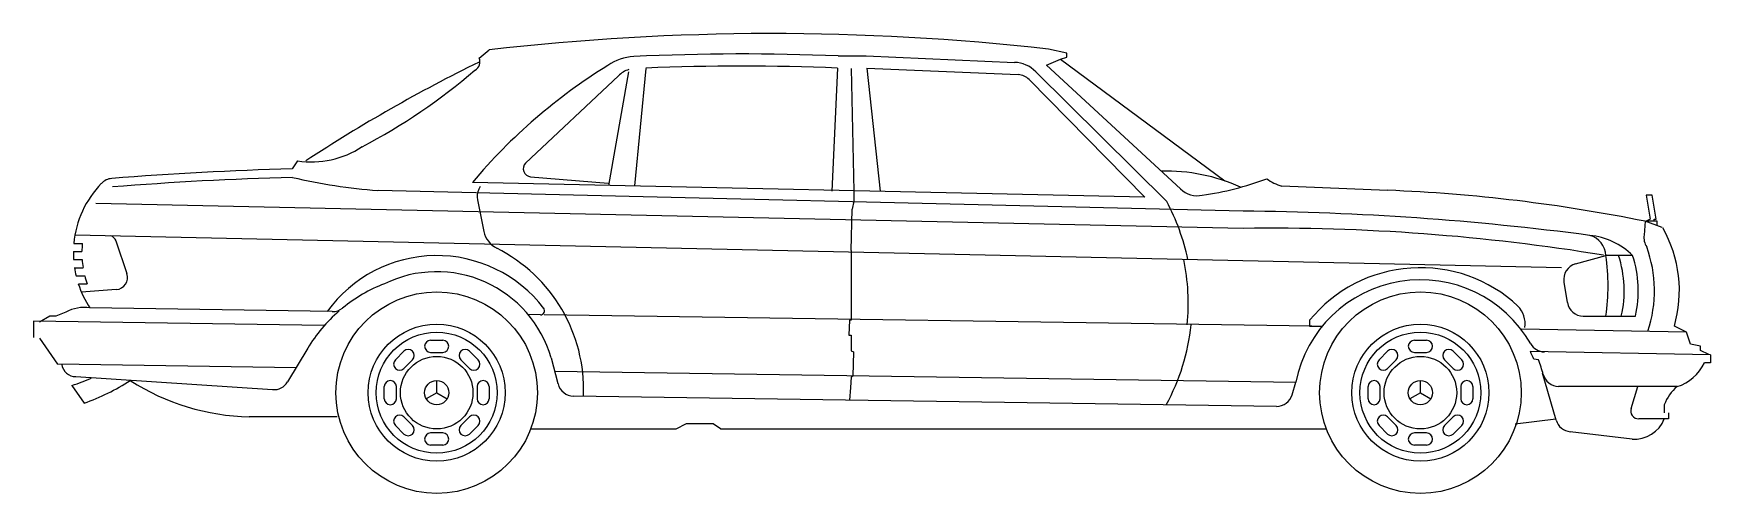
# Model space of a CAD drawing. Header units: millimetres. Extents: x -3279.72 to -3275.56, y 1949.69 to 1950.83.
import ezdxf

# ---------------------------------------------------------------- set-up
doc = ezdxf.new("R2010")
doc.units = ezdxf.units.MM
doc.header["$LTSCALE"] = 10
doc.layers.add('Veículos', color=2, linetype='Continuous')

msp = doc.modelspace()

# ---------------------------------------------------------------- linework, layer by layer
at = {"layer": 'Veículos'}
for p, q in [((-3278.6155, 1950.7741), (-3278.5905, 1950.7941)), ((-3277.1579, 1950.7861), (-3277.2029, 1950.7961)), ((-3277.1579, 1950.7761), (-3277.1579, 1950.7861)), ((-3278.202, 1950.748), (-3278.2303, 1950.4569)), ((-3277.7262, 1950.7492), (-3277.7405, 1950.4441)), ((-3277.7249, 1950.7791), (-3277.6549, 1950.7791)), ((-3277.6924, 1950.748), (-3277.6855, 1950.4441)), ((-3277.6549, 1950.7791), (-3277.2873, 1950.7633)), ((-3277.6539, 1950.7491), (-3277.278, 1950.7329)), ((-3277.6539, 1950.7491), (-3277.6205, 1950.4441)), ((-3277.2079, 1950.7561), (-3277.1729, 1950.7711)), ((-3276.8758, 1950.4495), (-3277.2079, 1950.7561)), ((-3277.1729, 1950.7711), (-3277.1579, 1950.7761)), ((-3277.1729, 1950.7711), (-3276.7655, 1950.4691)), ((-3278.2697, 1950.7299), (-3278.5, 1950.5135)), ((-3278.2447, 1950.7398), (-3278.2948, 1950.4583)), ((-3276.964, 1950.4293), (-3277.2513, 1950.721)), ((-3276.9099, 1950.4181), (-3277.2344, 1950.7401)), ((-3279.0655, 1950.5191), (-3279.0789, 1950.4991)), ((-3276.964, 1950.4293), (-3278.6319, 1950.4657)), ((-3278.6127, 1950.4553), (-3278.6161, 1950.4485)), ((-3278.4876, 1950.4796), (-3278.2955, 1950.4641)), ((-3276.3618, 1950.4459), (-3276.6246, 1950.456)), ((-3276.7205, 1950.3514), (-3279.566, 1950.4135)), ((-3276.7205, 1950.3939), (-3278.8661, 1950.4454)), ((-3278.6195, 1950.4225), (-3278.6034, 1950.3438)), ((-3277.6855, 1950.4191), (-3277.6904, 1950.3992)), ((-3277.6855, 1950.4441), (-3277.6855, 1950.4191)), ((-3275.7205, 1950.4341), (-3275.7105, 1950.3741)), ((-3275.7055, 1950.4341), (-3275.7205, 1950.4341)), ((-3275.6955, 1950.3741), (-3275.7055, 1950.4341)), ((-3277.6923, 1950.297), (-3277.6904, 1950.3992)), ((-3275.7231, 1950.3691), (-3275.7255, 1950.3349)), ((-3275.6805, 1950.3541), (-3275.7231, 1950.3691)), ((-3275.7209, 1950.37), (-3275.6943, 1950.37)), ((-3275.7105, 1950.3741), (-3275.7205, 1950.3691)), ((-3275.7005, 1950.3741), (-3275.6955, 1950.3741)), ((-3275.7005, 1950.3691), (-3275.7005, 1950.3741)), ((-3275.6943, 1950.37), (-3275.6943, 1950.3599)), ((-3275.9305, 1950.2541), (-3279.6178, 1950.3346)), ((-3279.6216, 1950.2941), (-3279.6006, 1950.2941)), ((-3279.6205, 1950.3141), (-3279.5995, 1950.3141)), ((-3279.516, 1950.3205), (-3279.4889, 1950.2393)), ((-3277.6923, 1950.297), (-3277.6923, 1950.1243)), ((-3279.621, 1950.2741), (-3279.6, 1950.2741)), ((-3279.6189, 1950.2541), (-3279.5976, 1950.2541)), ((-3275.8957, 1950.2637), (-3275.8205, 1950.2841)), ((-3275.7542, 1950.2841), (-3275.8205, 1950.2841)), ((-3279.615, 1950.2341), (-3279.5934, 1950.2341)), ((-3279.6094, 1950.2141), (-3279.5873, 1950.2141)), ((-3275.9246, 1950.2185), (-3275.9161, 1950.1676)), ((-3279.5152, 1950.1999), (-3279.6018, 1950.1937)), ((-3278.9994, 1950.1103), (-3279.7205, 1950.1212)), ((-3279.7205, 1950.1212), (-3279.7205, 1950.0812)), ((-3279.6805, 1950.1341), (-3279.7055, 1950.1191)), ((-3279.6655, 1950.1341), (-3279.6805, 1950.1341)), ((-3279.6405, 1950.1441), (-3279.6655, 1950.1341)), ((-3278.9797, 1950.145), (-3279.5805, 1950.1541)), ((-3278.463, 1950.1372), (-3278.4936, 1950.1377)), ((-3276.5495, 1950.1088), (-3278.4538, 1950.1368)), ((-3277.6963, 1950.1243), (-3277.6982, 1950.0869)), ((-3277.6923, 1950.1243), (-3277.6963, 1950.1243)), ((-3276.5555, 1950.1241), (-3276.5555, 1950.1091)), ((-3275.8766, 1950.1341), (-3275.7473, 1950.1341)), ((-3279.7055, 1950.0791), (-3279.6612, 1950.0151)), ((-3277.6982, 1950.0869), (-3277.6923, 1950.0869)), ((-3277.6923, 1950.0869), (-3277.6923, 1950.0476)), ((-3276.5555, 1950.1091), (-3276.5255, 1950.1091)), ((-3275.6205, 1950.0941), (-3276.0309, 1950.1013)), ((-3275.6205, 1950.0941), (-3275.6505, 1950.1091)), ((-3275.6105, 1950.0641), (-3275.6205, 1950.0941)), ((-3279.0405, 1950.0541), (-3279.0905, 1949.9709)), ((-3278.8231, 1950.0255), (-3278.8019, 1950.0467)), ((-3278.7355, 1950.0741), (-3278.7055, 1950.0741)), ((-3278.7355, 1950.0441), (-3278.7055, 1950.0441)), ((-3278.6392, 1950.0467), (-3278.618, 1950.0255)), ((-3277.6923, 1950.0476), (-3277.6865, 1950.0457)), ((-3277.6865, 1950.0457), (-3277.6885, 1949.9848)), ((-3276.3831, 1950.0255), (-3276.3619, 1950.0467)), ((-3276.2955, 1950.0741), (-3276.2655, 1950.0741)), ((-3276.2955, 1950.0441), (-3276.2655, 1950.0441)), ((-3276.1992, 1950.0467), (-3276.178, 1950.0255)), ((-3275.5611, 1950.0382), (-3276.0079, 1950.0459)), ((-3275.5855, 1950.0591), (-3275.6105, 1950.0641)), ((-3275.5855, 1950.0491), (-3275.5855, 1950.0591)), ((-3275.5655, 1950.0391), (-3275.5855, 1950.0491)), ((-3275.5611, 1950.0382), (-3275.5611, 1950.0182)), ((-3279.0694, 1950.0061), (-3279.6612, 1950.0151)), ((-3278.8019, 1950.0043), (-3278.7806, 1950.0255)), ((-3278.6604, 1950.0255), (-3278.6392, 1950.0043)), ((-3278.4196, 1949.9663), (-3278.4354, 1950.0298)), ((-3276.5898, 1949.9694), (-3278.4271, 1949.9964)), ((-3276.3619, 1950.0043), (-3276.3406, 1950.0255)), ((-3276.2204, 1950.0255), (-3276.1992, 1950.0043)), ((-3275.9878, 1950.0255), (-3275.9992, 1950.0269)), ((-3275.5611, 1950.0182), (-3275.5759, 1950.0184)), ((-3279.6254, 1949.9618), (-3279.595, 1949.9178)), ((-3279.6155, 1949.9841), (-3279.1275, 1949.9516)), ((-3278.8505, 1949.9291), (-3278.8505, 1949.9591)), ((-3278.8205, 1949.9291), (-3278.8205, 1949.9591)), ((-3278.7205, 1949.9441), (-3278.7205, 1949.9741)), ((-3278.6205, 1949.9591), (-3278.6205, 1949.9291)), ((-3278.5905, 1949.9591), (-3278.5905, 1949.9291)), ((-3277.6944, 1949.9573), (-3277.6963, 1949.9258)), ((-3277.6923, 1949.9828), (-3277.6944, 1949.9573)), ((-3277.6885, 1949.9848), (-3277.6923, 1949.9828)), ((-3276.5987, 1949.9389), (-3276.5895, 1949.9705)), ((-3276.4105, 1949.9291), (-3276.4105, 1949.9591)), ((-3276.3805, 1949.9291), (-3276.3805, 1949.9591)), ((-3276.2805, 1949.9441), (-3276.2805, 1949.9741)), ((-3276.1805, 1949.9591), (-3276.1805, 1949.9291)), ((-3276.1505, 1949.9591), (-3276.1505, 1949.9291)), ((-3275.9439, 1949.8759), (-3275.9779, 1949.9922)), ((-3275.6439, 1949.959), (-3275.9378, 1949.9596)), ((-3275.7581, 1949.905), (-3275.7415, 1949.9591)), ((-3278.7205, 1949.9441), (-3278.7465, 1949.9291)), ((-3278.7205, 1949.9441), (-3278.6946, 1949.9291)), ((-3276.6377, 1949.9102), (-3278.3814, 1949.9357)), ((-3276.2805, 1949.9441), (-3276.3065, 1949.9291)), ((-3276.2805, 1949.9441), (-3276.2546, 1949.9291)), ((-3275.6755, 1949.9141), (-3275.6755, 1949.8941)), ((-3278.9671, 1949.8841), (-3279.1855, 1949.8841)), ((-3278.7806, 1949.8628), (-3278.8019, 1949.884)), ((-3278.6392, 1949.884), (-3278.6604, 1949.8628)), ((-3276.3406, 1949.8628), (-3276.3619, 1949.884)), ((-3276.1992, 1949.884), (-3276.2204, 1949.8628)), ((-3276.0455, 1949.8668), (-3275.9448, 1949.879)), ((-3275.6655, 1949.8791), (-3275.739, 1949.8791)), ((-3275.6655, 1949.8941), (-3275.6655, 1949.8791)), ((-3278.8019, 1949.8416), (-3278.8231, 1949.8628)), ((-3278.7055, 1949.8441), (-3278.7355, 1949.8441)), ((-3278.618, 1949.8628), (-3278.6392, 1949.8416)), ((-3278.4873, 1949.8541), (-3278.1268, 1949.8541)), ((-3278.1268, 1949.8541), (-3278.101, 1949.8673)), ((-3278.101, 1949.8673), (-3278.0349, 1949.8673)), ((-3278.0349, 1949.8673), (-3278.0164, 1949.8551)), ((-3278.0165, 1949.8541), (-3276.5138, 1949.8541)), ((-3276.3619, 1949.8416), (-3276.3831, 1949.8628)), ((-3276.2655, 1949.8441), (-3276.2955, 1949.8441)), ((-3276.178, 1949.8628), (-3276.1992, 1949.8416)), ((-3275.7555, 1949.8291), (-3275.9089, 1949.8473)), ((-3278.7055, 1949.8141), (-3278.7355, 1949.8141)), ((-3276.2655, 1949.8141), (-3276.2955, 1949.8141))]:
    msp.add_line(p, q, dxfattribs=at)
for centre, radius in [((-3278.7205, 1949.9441), 0.25), ((-3276.2805, 1949.9441), 0.25), ((-3278.7205, 1949.9441), 0.17), ((-3278.7205, 1949.9441), 0.15), ((-3276.2805, 1949.9441), 0.17), ((-3276.2805, 1949.9441), 0.15), ((-3278.7205, 1949.9441), 0.09), ((-3276.2805, 1949.9441), 0.09), ((-3278.7205, 1949.9441), 0.03), ((-3276.2805, 1949.9441), 0.03)]:
    msp.add_circle(centre, radius, dxfattribs=at)
for centre, radius, start, end in [((-3277.888, 1944.7391), 6.0956, 83.54663, 96.61792), ((-3277.963, 1945.1266), 5.6575, 87.5876, 92.7239), ((-3276.8126, 1947.1), 4.0836, 116.1991, 123.1471), ((-3279.5886, 1951.862), 1.4755, 297.5753, 310.7441), ((-3277.5577, 1949.5603), 1.4049, 121.7117, 139.874), ((-3278.6355, 1950.7641), 0.0224, 296.5651, 26.5651), ((-3278.2262, 1950.6579), 0.12, 92.7239, 125.6466), ((-3278.2269, 1950.6879), 0.06, 106.4592, 135.5787), ((-3277.963, 1945.1266), 5.6275, 87.5884, 92.4337), ((-3277.2907, 1950.6834), 0.08, 45.2143, 87.5305), ((-3277.2798, 1950.6929), 0.04, 44.5578, 87.5305), ((-3279.0305, 1950.7424), 0.2259, 261.0886, 303.5896), ((-3278.85, 1941.9669), 8.5352, 91.53706, 94.54729), ((-3278.4857, 1950.4995), 0.02, 135.5787, 264.6855), ((-3276.9118, 1950.0456), 0.4481, 65.565, 91.4896), ((-3279.3732, 1950.291), 0.2485, 136.1542, 174.6517), ((-3279.5235, 1950.4354), 0.04, 94.5473, 136.1542), ((-3278.85, 1941.9669), 8.5142, 91.53706, 94.54729), ((-3278.7513, 1951.8968), 1.456, 257.0172, 265.4744), ((-3276.9244, 1951.1721), 0.7453, 277.9309, 290.6332), ((-3276.5716, 1950.6083), 0.1613, 235.9972, 250.8078), ((-3278.5803, 1950.4305), 0.04, 153.2796, 191.5637), ((-3277.3741, 1950.1672), 0.5277, 11.7189, 28.3888), ((-3276.834, 1950.4926), 0.06, 225.8814, 281.9957), ((-3276.5223, 1946.4208), 4.0284, 78.5567, 87.7172), ((-3276.7772, 1943.388), 7.0064, 82.48194, 89.53624), ((-3279.5349, 1950.3141), 0.02, 18.4349, 73.1957), ((-3278.5446, 1950.3559), 0.06, 191.5637, 243.209), ((-3276.6486, 1945.2598), 5.0921, 80.7039, 90.8094), ((-3275.8756, 1950.1641), 0.1707, 44.6882, 84.9527), ((-3275.8751, 1950.2815), 0.0547, 2.8222, 74.4975), ((-3275.6861, 1950.328), 0.04, 170.0033, 213.9502), ((-3275.9541, 1950.1969), 0.3159, 343.8763, 29.514), ((-3279.3732, 1950.291), 0.2485, 179.2717, 183.887), ((-3279.3732, 1950.291), 0.2275, 174.1568, 179.2046), ((-3278.7486, 1949.952), 0.3925, 357.8563, 63.209), ((-3276.0159, 1950.1969), 0.3159, 341.5539, 20.1295), ((-3279.3732, 1950.291), 0.2485, 188.5277, 193.2257), ((-3279.3732, 1950.291), 0.2275, 184.2461, 189.3209), ((-3278.7205, 1949.9491), 0.335, 37.5487, 144.1738), ((-3278.7205, 1949.9491), 0.295, 16.0104, 116.0917), ((-3277.3741, 1950.1672), 0.5177, 353.946, 11.974), ((-3276.2805, 1949.8991), 0.355, 47.0382, 140.7731), ((-3275.8851, 1950.2251), 0.04, 105.2551, 189.4623), ((-3276.3405, 1950.2091), 0.5254, 351.7928, 8.2072), ((-3276.0509, 1950.1969), 0.2759, 346.8431, 18.4292), ((-3276.0159, 1950.1969), 0.2759, 346.8431, 18.4292), ((-3279.3732, 1950.291), 0.2485, 198.0162, 213.4208), ((-3279.3732, 1950.291), 0.2275, 194.4708, 199.7435), ((-3279.5174, 1950.2298), 0.03, 274.0856, 18.4349), ((-3278.7124, 1949.857), 0.3828, 111.1064, 129.1088), ((-3276.2805, 1949.9091), 0.315, 29.7521, 168.7739), ((-3275.8766, 1950.1741), 0.04, 189.4623, 270), ((-3279.5955, 1950.0591), 0.0962, 81.0274, 117.8973), ((-3278.7124, 1949.857), 0.3828, 130.8255, 148.997), ((-3278.9791, 1950.185), 0.04, 269.1319, 309.1088), ((-3278.4629, 1950.1472), 0.01, 269.1319, 37.5487), ((-3276.086, 1950.1141), 0.0652, 352.5876, 43.4458), ((-3277.3741, 1950.1672), 0.5277, 331.3305, 354.0446), ((-3278.7912, 1950.0361), 0.015, 315, 135), ((-3278.7355, 1950.0591), 0.015, 90, 270), ((-3278.7055, 1950.0591), 0.015, 270, 90), ((-3278.6498, 1950.0361), 0.015, 45, 225), ((-3276.3512, 1950.0361), 0.015, 315, 135), ((-3276.2955, 1950.0591), 0.015, 90, 270), ((-3276.2655, 1950.0591), 0.015, 270, 90), ((-3276.2098, 1950.0361), 0.015, 45, 225), ((-3276.2805, 1949.9091), 0.305, 22.7175, 26.6285), ((-3275.9723, 1950.0853), 0.04, 209.7521, 269.1319), ((-3279.6162, 1950.0188), 0.0347, 187.7652, 271.0322), ((-3278.8125, 1950.0149), 0.015, 135, 315), ((-3278.6286, 1950.0149), 0.015, 225, 45), ((-3276.3725, 1950.0149), 0.015, 135, 315), ((-3276.1886, 1950.0149), 0.015, 225, 45), ((-3276.2805, 1949.9091), 0.315, 14.7543, 21.6859), ((-3275.6763, 1950.0647), 0.1105, 287.01, 335.2532), ((-3279.7888, 1950.4563), 0.5208, 288.2886, 294.2594), ((-3279.7888, 1950.4563), 0.5723, 289.7997, 302.5992), ((-3279.1722, 1950.4563), 0.5723, 237.4008, 268.6669), ((-3279.1248, 1949.9915), 0.04, 266.1859, 328.997), ((-3278.8355, 1949.9591), 0.015, 0, 180), ((-3278.6055, 1949.9591), 0.015, 0, 180), ((-3278.3807, 1949.9757), 0.04, 193.9323, 269.1319), ((-3276.3955, 1949.9591), 0.015, 0, 180), ((-3276.1655, 1949.9591), 0.015, 0, 180), ((-3275.9372, 1949.9996), 0.04, 194.7543, 269.1319), ((-3275.5729, 1949.8754), 0.1097, 130.3267, 159.2856), ((-3278.8355, 1949.9291), 0.015, 180, 0), ((-3278.6055, 1949.9291), 0.015, 180, 0), ((-3276.6371, 1949.9502), 0.04, 269.1319, 343.6765), ((-3276.3955, 1949.9291), 0.015, 180, 0), ((-3276.1655, 1949.9291), 0.015, 180, 0), ((-3278.8125, 1949.8734), 0.015, 45, 225), ((-3278.6286, 1949.8734), 0.015, 315, 135), ((-3276.3725, 1949.8734), 0.015, 45, 225), ((-3276.1886, 1949.8734), 0.015, 315, 135), ((-3275.9055, 1949.8872), 0.04, 196.3235, 265.1355), ((-3275.739, 1949.8991), 0.02, 162.8973, 270), ((-3275.7489, 1949.9075), 0.0786, 265.1355, 338.8753), ((-3278.7912, 1949.8522), 0.015, 225, 45), ((-3278.7355, 1949.8291), 0.015, 90, 270), ((-3278.7055, 1949.8291), 0.015, 270, 90), ((-3278.6498, 1949.8522), 0.015, 135, 315), ((-3276.3512, 1949.8522), 0.015, 225, 45), ((-3276.2955, 1949.8291), 0.015, 90, 270), ((-3276.2655, 1949.8291), 0.015, 270, 90), ((-3276.2098, 1949.8522), 0.015, 135, 315)]:
    msp.add_arc(centre, radius, start, end, dxfattribs=at)

doc.saveas('drawing.dxf')
